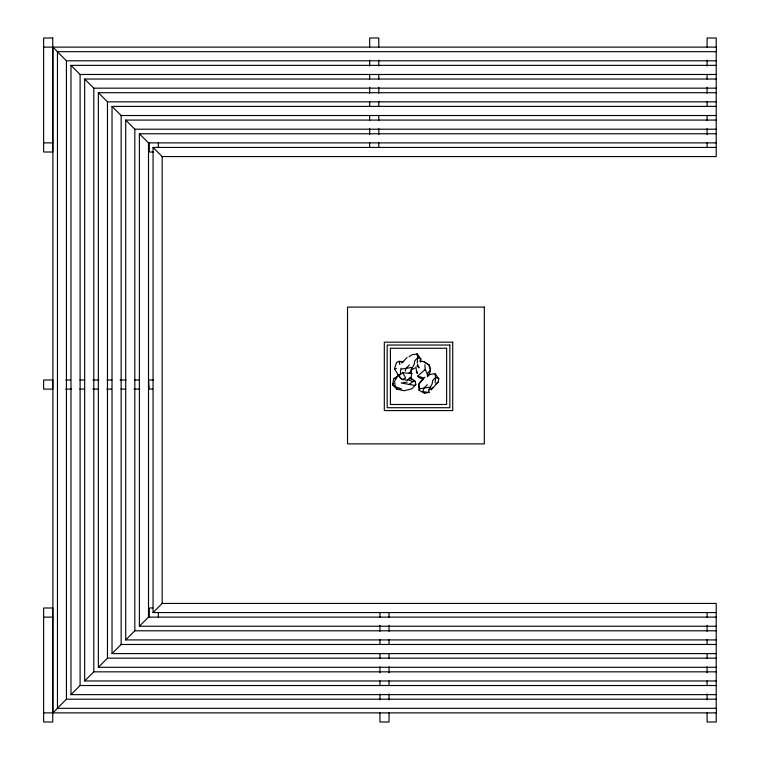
<?xml version="1.0" encoding="UTF-8"?>
<svg xmlns="http://www.w3.org/2000/svg" width="760" height="760" viewBox="0 0 760 760"><rect width="100%" height="100%" fill="white"/><g stroke="black" fill="none" stroke-linecap="round" stroke-linejoin="round"><path stroke-width="1.14" d="M407.483 380.171L410.875 377.416L407.483 380.171L401.974 379.477L399.323 376.722M417.221 362.919L417.696 357.618L417.107 353.885L411.891 354.787L409.051 356.744M435.119 382.66L435.594 377.359L435.005 373.625L429.789 374.528L427.899 375.829M403.731 361.722L399.009 361.323L396.54 362.501L394.459 368.695L398.135 374.927L400.254 374.67L400.957 368.229M420.423 362.14L420.878 358.948L417.107 353.885L417.943 356.031M431.101 389.984L438.32 381.881L438.786 378.689L435.005 373.625M398.962 375.326L393.632 378.869L392.683 384.873L396.815 389.12L404.101 390.754L411.92 388.787L415.824 384.512L415.188 381.311L409.916 377.948M410.827 378.043L411.844 373.606L410.979 371.668M405.241 371.06L406.058 368.381L409.459 364.942M393.233 383.183L392.683 384.873L395.2 386.593L401.479 388.949M409.07 372.428L411.122 372.666L410.979 370.063L414.171 364.344L414.817 360.762L417.696 357.618L420.878 358.948M424.963 377.207L420.603 381.311L418.684 384.446L419.045 390.231L424.612 393.272L429.029 392.407L428.877 389.804L432.079 384.085L432.725 380.503L435.594 377.359L438.786 378.689M419.045 390.231L419.672 388.787L418.684 384.446L423.149 379.088M397.67 376.029L394.62 381.149L395.2 386.593M401.745 363.137L407.065 357.466M419.529 361.076L423.519 361.522L429.495 365.247L430.549 369.892L429.818 372.713L427.509 376.741L427.262 373.73L430.549 369.892L428.934 366.026M427.358 384.683L423.966 388.123L422.864 391.685L429.029 392.407M716.224 699.2L66.424 699.2L57.304 708.32L716.376 708.32L716.376 712.88L52.896 712.88L52.896 47.12L716.376 47.12L716.376 51.68L57.304 51.68L66.424 60.8L716.224 60.8M716.224 65.36L70.984 65.36L70.984 694.64L80.104 685.52L716.224 685.52M716.224 79.04L84.664 79.04L84.664 680.96L93.784 671.84L716.224 671.84M716.224 92.72L98.344 92.72L98.344 667.28L107.464 658.16L716.224 658.16M716.224 106.4L112.024 106.4L112.024 653.6L121.144 644.48L716.224 644.48M716.224 120.08L125.704 120.08L125.704 639.92L134.824 630.8L716.224 630.8M716.224 133.76L139.384 133.76L139.384 626.24L148.504 617.12L716.224 617.12M716.224 147.44L153.064 147.44L153.064 612.56L162.184 603.44L716.224 603.44L716.224 708.32M52.896 712.88L57.456 708.32L57.456 51.68L52.896 47.12M423.32 379.069L419.14 377.729L417.63 376.124L425.201 369.512L424.868 364.781M415.824 384.512L414.808 385.424L401.204 383.012L407.198 382.099M400.254 374.67L402.601 372.656L411.844 373.606M435.869 383.8L438.32 381.881M409.279 384.313L412.937 381.596L415.188 381.311M410.979 370.063L414.856 368.04M428.877 389.804L432.753 387.78M393.632 378.869L396.406 377.54M411.93 367.431L401.764 369.046M429.827 387.163L419.672 388.787M394.459 368.695L396.368 368.486M400.102 361.798L402.819 361.741M153.434 379.981L148.504 380L149.236 389.091L152.655 389.091M43.624 47.12L52.744 47.12M70.984 65.36L80.104 74.48L716.224 74.48M84.664 79.04L93.784 88.16L716.224 88.16M98.344 92.72L107.464 101.84L716.224 101.84M112.024 106.4L121.144 115.52L716.224 115.52M125.704 120.08L134.824 129.2L716.224 129.2M43.624 142.88L52.744 142.88M139.384 133.76L148.504 142.88L716.224 142.88M153.434 152L149.236 152L149.236 142.88M153.064 147.44L162.184 156.56L716.224 156.56L716.224 51.68M65.749 380L70.48 380M79.933 380L84.664 380M92.938 380L98.847 380M107.122 380L111.853 380M120.127 380L126.036 380M134.32 380L139.042 380M65.692 389.12L71.573 389.11M79.809 389.11L84.512 389.11M92.758 389.11L98.638 389.11M106.875 389.101L111.578 389.101M120.992 389.101L125.704 389.101M133.941 389.091L139.821 389.091M152.655 608L149.236 608L149.236 617.12M153.064 612.56L716.224 612.56M43.624 617.12L52.744 617.12M139.384 626.24L716.224 626.24M125.704 639.92L716.224 639.92M112.024 653.6L716.224 653.6M98.344 667.28L716.224 667.28M84.664 680.96L716.224 680.96M70.984 694.64L716.224 694.64M43.624 712.88L52.744 712.88M399.171 389.272L396.815 389.12L396.017 387.448M409.526 378.48L412.927 379.363M417.63 376.124L423.282 377.844M409.032 380.161L412.937 381.596M423.519 361.522L429.495 365.247M416.955 365.826L419.13 367.878L417.392 364.154M423.063 391.666L424.612 393.272M398.135 374.927L401.974 379.477L405.735 377.995L402.601 372.656M425.201 369.512L427.262 373.73M416.822 371.079L417.591 373.302M399.009 361.323L399.817 364.467M416.765 373.245L415.929 366.947M716.224 47.12L716.224 38L707.104 38L707.104 47.12M716.224 712.88L716.224 722L707.104 722L707.104 712.88M707.104 60.125L707.104 66.035M707.104 74.309L707.104 79.04M707.104 87.314L707.104 93.223M707.104 101.498L707.104 106.229M707.104 115.691L707.104 120.422M707.104 128.696L707.104 134.605M707.104 142.88L707.104 147.44M707.104 612.56L707.104 617.12M707.104 625.394L707.104 631.303M707.104 639.578L707.104 644.309M707.104 653.771L707.104 658.502M707.104 666.776L707.104 672.686M707.104 680.96L707.104 685.691M707.104 693.966L707.104 699.875M389.044 612.56L389.044 617.12M389.044 625.394L389.044 631.303M389.044 639.578L389.044 644.309M389.044 653.771L389.044 658.502M389.044 666.776L389.044 672.686M389.044 680.96L389.044 685.691M389.044 693.966L389.044 699.875M389.044 712.88L389.044 722L379.924 722L379.924 712.88M379.924 612.56L379.924 617.12M379.924 625.394L379.924 631.303M379.924 639.578L379.924 644.309M379.924 653.771L379.924 658.502M379.924 666.776L379.924 672.686M379.924 680.96L379.924 685.691M379.924 693.966L379.924 699.875M378.784 47.12L378.784 38L369.664 38L369.664 47.12M378.784 60.125L378.784 66.035M378.784 74.309L378.784 79.04M378.784 87.314L378.784 93.223M378.784 101.498L378.784 106.229M378.784 115.691L378.784 120.422M378.784 128.696L378.784 134.605M378.784 142.88L378.784 147.44M369.664 60.125L369.664 66.035M369.664 74.309L369.664 79.04M369.664 87.314L369.664 93.223M369.664 101.498L369.664 106.229M369.664 115.691L369.664 120.422M369.664 128.696L369.664 134.605M369.664 142.88L369.664 147.44M162.184 156.56L162.184 603.44M158.355 142.88L158.355 147.44M158.355 612.56L158.355 617.12M148.504 142.88L148.504 617.12M134.824 129.2L134.824 630.8M121.144 115.52L121.144 644.48M107.464 101.84L107.464 658.16M93.784 88.16L93.784 671.84M80.104 74.48L80.104 685.52M66.424 60.8L66.424 699.2M52.744 38L43.624 38L43.624 152L52.744 152L52.744 38M484.329 307.087L347.529 307.087L347.529 443.887L484.329 443.887L484.329 307.087M452.722 342.18L384.322 342.18L384.322 410.58L452.722 410.58L452.722 342.18M449.863 345.03L387.173 345.03L387.173 407.721L449.863 407.721L449.863 345.03M446.623 348.27L390.421 348.27L390.421 404.481L446.623 404.481L446.623 348.27M52.744 380L43.624 380L43.624 389.12L52.744 389.12L52.744 380M52.744 608L43.624 608L43.624 722L52.744 722L52.744 608"/></g></svg>
